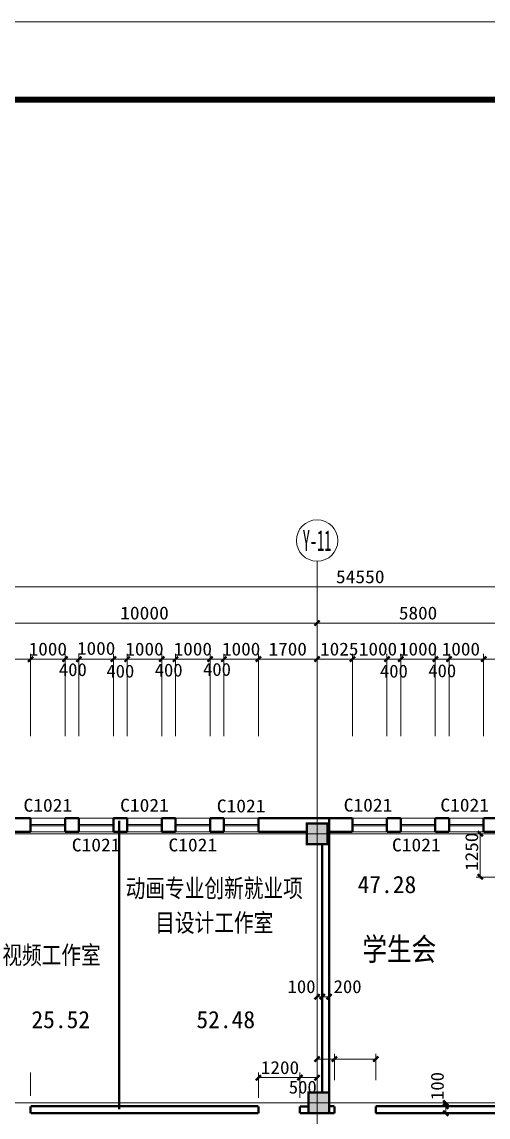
# Model space of a CAD drawing. Extents: x -307567 to 704339, y -10277 to 165507.
# Drawn here: x 391005 to 404509, y 133767 to 165506 of the extents above; entities that cross this region are included whole.
import ezdxf
from ezdxf.enums import TextEntityAlignment as Align

# ---------------------------------------------------------------- set-up
doc = ezdxf.new("R2010")
doc.units = 0
doc.header["$MEASUREMENT"] = 0
doc.layers.add('AXIS', color=7, linetype='CONTINUOUS', lineweight=5)
doc.layers.add('wode', color=250, linetype='CONTINUOUS', lineweight=0)
doc.layers.add('中文', color=4, linetype='CONTINUOUS')
doc.styles.get("Standard").update_dxf_attribs({"font": 'txt', "height": 3})

msp = doc.modelspace()

# ---------------------------------------------------------------- linework, layer by layer
at = {"layer": 'AXIS', "color": 0}
msp.add_lwpolyline([(453024.20771, 165506.44355), (322764.10005, 165506.44355), (322764.10005, -10277.09273), (453024.20771, -10277.09273)], close=True, dxfattribs=at)
at = {"layer": 'AXIS', "color": 0, "const_width": 180.29081}
msp.add_lwpolyline([(450770.57263, 163252.80847), (325017.73513, 163252.80847), (325017.73513, -8023.45765), (450770.57263, -8023.45765)], close=True, dxfattribs=at)
at = {"layer": 'wode', "color": 0}
for p, q in [((399555.47801, 149876.95515), (399555.47801, 147033.90906)), ((367305.63926, 149133.8894), (421855.3421, 149133.8894)), ((389555.5158, 148083.89465), (399555.47801, 148083.89465)), ((399555.47801, 148083.89465), (405405.44876, 148083.89465)), ((389555.5158, 147039.5029), (391255.4951, 147039.5029)), ((391255.4951, 144809.5641), (391255.4951, 147189.50215)), ((391255.4951, 147039.5029), (392255.5023, 147039.5029)), ((392255.5023, 144809.5641), (392255.5023, 147189.50215)), ((392255.5023, 147039.5029), (392655.51251, 147039.5029)), ((392655.51251, 144809.5641), (392655.51251, 147189.50215)), ((392655.51251, 147039.5029), (393655.4831, 147039.5029)), ((393655.4831, 144809.5641), (393655.4831, 147189.50215)), ((393655.4831, 147039.5029), (394055.4933, 147039.5029)), ((394055.4933, 144809.5641), (394055.4933, 147189.50215)), ((394055.4933, 147039.5029), (395055.50051, 147039.5029)), ((395055.50051, 144809.5641), (395055.50051, 147189.50215)), ((395055.50051, 147039.5029), (395455.4741, 147039.5029)), ((395455.4741, 144809.5641), (395455.4741, 147189.50215)), ((395455.4741, 147039.5029), (396455.4813, 147039.5029)), ((396455.4813, 144809.5641), (396455.4813, 147189.50215)), ((396455.4813, 147039.5029), (396855.49151, 147039.5029)), ((396855.49151, 144809.5641), (396855.49151, 147189.50215)), ((396855.49151, 147039.5029), (397855.4621, 147039.5029)), ((397855.4621, 144809.5641), (397855.4621, 147189.50215)), ((397855.4621, 147039.5029), (399555.47801, 147039.5029)), ((399555.47801, 145299.28638), (399555.47801, 147189.50215)), ((399555.47801, 147039.5029), (400580.46068, 147039.5029)), ((399555.47801, 147033.90906), (399555.47801, 95170.03874)), ((400580.46068, 144809.5641), (400580.46068, 147189.50215)), ((400580.46068, 147039.5029), (401580.46789, 147039.5029)), ((401580.46789, 144809.5641), (401580.46789, 147189.50215)), ((401580.46789, 147039.5029), (401980.44147, 147039.5029)), ((401980.44147, 144809.5641), (401980.44147, 147189.50215)), ((401980.44147, 147039.5029), (402980.44868, 147039.5029)), ((402980.44868, 144809.5641), (402980.44868, 147189.50215)), ((402980.44868, 147039.5029), (403380.45889, 147039.5029)), ((403380.45889, 144809.5641), (403380.45889, 147189.50215)), ((403380.45889, 147039.5029), (404380.42947, 147039.5029)), ((404380.42947, 144809.5641), (404380.42947, 147189.50215)), ((404380.42947, 147039.5029), (405405.44876, 147039.5029)), ((391255.4951, 142429.91902), (392255.5023, 142429.91902)), ((391255.4951, 142248.66382), (392255.5023, 142248.66382)), ((391255.4951, 142211.16401), (392255.5023, 142211.16401)), ((392655.51251, 142429.91902), (393655.4831, 142429.91902)), ((392655.51251, 142248.66382), (393655.4831, 142248.66382)), ((392655.51251, 142211.16401), (393655.4831, 142211.16401)), ((394055.4933, 142429.91902), (395055.50051, 142429.91902)), ((394055.4933, 142248.66382), (395055.50051, 142248.66382)), ((394055.4933, 142211.16401), (395055.50051, 142211.16401)), ((395455.4741, 142429.91902), (396455.4813, 142429.91902)), ((395455.4741, 142248.66382), (396455.4813, 142248.66382)), ((395455.4741, 142211.16401), (396455.4813, 142211.16401)), ((396855.49151, 142429.91902), (397855.4621, 142429.91902)), ((396855.49151, 142248.66382), (397855.4621, 142248.66382)), ((396855.49151, 142211.16401), (397855.4621, 142211.16401)), ((400580.46068, 142429.91902), (401580.46789, 142429.91902)), ((400580.46068, 142248.66382), (401580.46789, 142248.66382)), ((400580.46068, 142211.16401), (401580.46789, 142211.16401)), ((401980.44147, 142429.91902), (402980.44868, 142429.91902)), ((401980.44147, 142248.66382), (402980.44868, 142248.66382)), ((401980.44147, 142211.16401), (402980.44868, 142211.16401)), ((403380.45889, 142429.91902), (404380.42947, 142429.91902)), ((403380.45889, 142248.66382), (404380.42947, 142248.66382)), ((403380.45889, 142211.16401), (404380.42947, 142211.16401)), ((436594.37973, 141979.92127), (362086.13411, 141979.92127)), ((372587.18024, 141979.92127), (400445.84221, 141979.92127)), ((372875.71639, 141979.92127), (405655.4231, 141979.92127)), ((391255.4951, 142029.91797), (392255.5023, 142029.91797)), ((392655.51251, 142029.91797), (393655.4831, 142029.91797)), ((394055.4933, 142029.91797), (395055.50051, 142029.91797)), ((395455.4741, 142029.91797), (396455.4813, 142029.91797)), ((396855.49151, 142029.91797), (397855.4621, 142029.91797)), ((398184.57422, 141979.92127), (398941.16224, 141979.92127)), ((400580.46068, 142029.91797), (401580.46789, 142029.91797)), ((401980.44147, 142029.91797), (402980.44868, 142029.91797)), ((403380.45889, 142029.91797), (404380.42947, 142029.91797)), ((404280.89384, 140679.92472), (404280.89384, 141979.92127)), ((404163.19423, 140723.52191), (405193.19396, 140723.52191)), ((399555.47801, 137106.58443), (399555.47801, 138318.97461)), ((399705.47726, 137106.58443), (399705.47726, 138318.97461)), ((399905.46405, 137106.58443), (399905.46405, 138318.97461)), ((399555.47801, 137256.58368), (399705.47726, 137256.58368)), ((399705.47726, 137256.58368), (399905.46405, 137256.58368)), ((400055.4633, 135599.25859), (400055.4633, 134833.18576)), ((401255.4573, 135599.25859), (401255.4573, 134833.18576)), ((399555.47801, 135449.25934), (400055.4633, 135449.25934)), ((400055.4633, 135449.25934), (401255.4573, 135449.25934)), ((391254.17674, 135059.76849), (391254.17674, 134384.33241)), ((397857.2199, 135060.22625), (397857.2199, 134329.4102)), ((397857.2199, 135060.22625), (397857.2199, 134329.4102)), ((397857.2199, 134910.227), (399555.47801, 134910.227)), ((397857.2199, 134910.227), (399555.47801, 134910.227)), ((399057.2139, 135060.22625), (399057.2139, 134329.4102)), ((399057.2139, 134910.227), (399155.4678, 134910.227)), ((436594.37973, 134179.96027), (362086.13411, 134179.96027)), ((403134.62271, 134179.96027), (404057.3598, 134179.96027)), ((403134.62271, 134079.95772), (404057.3598, 134079.95772)), ((403284.62196, 134079.95772), (403284.62196, 134179.96027)), ((403284.62196, 133879.96177), (403284.62196, 134079.95772)), ((403134.62271, 133879.96177), (404057.3598, 133879.96177))]:
    msp.add_line(p, q, dxfattribs=at)
at = {"layer": 'wode', "color": 0, "const_width": 67.49966}
for points in [[(399480.47839, 148008.89503), (399630.47764, 148158.89428)], [(391180.49547, 146964.50328), (391330.49472, 147114.50253)], [(392180.50268, 146964.50328), (392330.50193, 147114.50253)], [(392580.51289, 146964.50328), (392730.51214, 147114.50253)], [(393580.48347, 146964.50328), (393730.48272, 147114.50253)], [(393980.49368, 146964.50328), (394130.49293, 147114.50253)], [(394980.50089, 146964.50328), (395130.50014, 147114.50253)], [(395380.47447, 146964.50328), (395530.47372, 147114.50253)], [(396380.48168, 146964.50328), (396530.48093, 147114.50253)], [(396780.49189, 146964.50328), (396930.49114, 147114.50253)], [(397780.46247, 146964.50328), (397930.46172, 147114.50253)], [(399480.47839, 146964.50328), (399630.47764, 147114.50253)], [(400505.46105, 146964.50328), (400655.4603, 147114.50253)], [(401505.46826, 146964.50328), (401655.46751, 147114.50253)], [(401905.44185, 146964.50328), (402055.4411, 147114.50253)], [(402905.44905, 146964.50328), (403055.4483, 147114.50253)], [(403305.45926, 146964.50328), (403455.45851, 147114.50253)], [(404305.42985, 146964.50328), (404455.4291, 147114.50253)], [(389307.0063, 142429.92817), (391255.4951, 142429.91902)], [(391255.4951, 142029.91797), (391255.4951, 142429.91902)], [(392255.5023, 142429.91902), (392655.51251, 142429.91902)], [(392255.5023, 142029.91797), (392255.5023, 142429.91902)], [(392655.51251, 142029.91797), (392655.51251, 142429.91902)], [(393655.4831, 142429.91902), (394055.4933, 142429.91902)], [(393655.4831, 142029.91797), (393655.4831, 142429.91902)], [(393819.45976, 135205.44112), (393819.45976, 142355.40842)], [(394055.4933, 142029.91797), (394055.4933, 142429.91902)], [(395055.50051, 142429.91902), (395455.4741, 142429.91902)], [(395055.50051, 142029.91797), (395055.50051, 142429.91902)], [(395455.4741, 142029.91797), (395455.4741, 142429.91902)], [(396455.4813, 142429.91902), (396855.49151, 142429.91902)], [(396455.4813, 142029.91797), (396455.4813, 142429.91902)], [(396855.49151, 142029.91797), (396855.49151, 142429.91902)], [(399555.47801, 142429.91902), (397855.4621, 142429.91902)], [(397855.4621, 142029.91797), (397855.4621, 142429.91902)], [(399255.47951, 142279.91977), (399255.47951, 141679.92277), (399855.47651, 141679.92277), (399855.47651, 142279.91977), (399255.47951, 142279.91977), (399255.47951, 141679.92277)], [(399555.47801, 142429.91902), (400580.46068, 142429.91902)], [(399905.46405, 142429.91902), (399905.46405, 133879.96177)], [(400580.46068, 142029.91797), (400580.46068, 142429.91902)], [(401580.46789, 142429.91902), (401980.44147, 142429.91902)], [(401580.46789, 142029.91797), (401580.46789, 142429.91902)], [(401980.44147, 142029.91797), (401980.44147, 142429.91902)], [(402980.44868, 142429.91902), (403380.45889, 142429.91902)], [(402980.44868, 142029.91797), (402980.44868, 142429.91902)], [(403380.45889, 142029.91797), (403380.45889, 142429.91902)], [(405855.44651, 142429.91902), (404380.42947, 142429.91902)], [(404380.42947, 142029.91797), (404380.42947, 142429.91902)], [(389855.5143, 142029.92712), (391255.4951, 142029.91797)], [(392255.5023, 142029.91797), (392655.51251, 142029.91797)], [(393655.4831, 142029.91797), (394055.4933, 142029.91797)], [(395055.50051, 142029.91797), (395455.4741, 142029.91797)], [(396455.4813, 142029.91797), (396855.49151, 142029.91797)], [(399255.47951, 142029.92712), (397855.4621, 142029.91797)], [(399905.46405, 142029.91797), (400580.46068, 142029.91797)], [(401580.46789, 142029.91797), (401980.44147, 142029.91797)], [(402980.44868, 142029.91797), (403380.45889, 142029.91797)], [(404205.89421, 142054.92089), (404355.89346, 141904.92164)], [(405105.45026, 142029.91797), (404380.42947, 142029.91797)], [(399705.47726, 141679.92277), (399705.47726, 134479.95877)], [(393819.45976, 133988.93468), (393819.45976, 141138.90198)], [(404205.89421, 140804.92104), (404355.89346, 140654.92179)], [(399480.47839, 137181.58405), (399630.47764, 137331.5833)], [(399630.47764, 137181.58405), (399780.47689, 137331.5833)], [(399830.46443, 137181.58405), (399980.46368, 137331.5833)], [(399480.47839, 135374.25972), (399630.47764, 135524.25897)], [(399980.46368, 135374.25972), (400130.46293, 135524.25897)], [(401180.45768, 135374.25972), (401330.45693, 135524.25897)], [(397782.22028, 134835.22738), (397932.21953, 134985.22663)], [(397782.22028, 134835.22738), (397932.21953, 134985.22663)], [(398982.21428, 134835.22738), (399132.21353, 134985.22663)], [(399480.47839, 134835.22738), (399630.47764, 134985.22663)], [(399306.45582, 134479.95877), (399306.45582, 133879.96177), (399906.45282, 133879.96177), (399906.45282, 134479.95877), (399306.45582, 134479.95877), (399306.45582, 133879.96177)], [(403209.62234, 134254.95989), (403359.62159, 134104.96064)], [(391254.17674, 134079.60982), (391254.17674, 133879.96177)], [(391254.17674, 134079.60982), (397857.2199, 134079.44502)], [(391254.17674, 134079.60982), (397857.2199, 134079.44502)], [(391254.17674, 134079.51826), (397857.2199, 134079.31685)], [(391254.17674, 134079.51826), (397857.2199, 134079.31685)], [(397857.2199, 134079.43587), (397857.2199, 133879.96177)], [(397857.2199, 134079.43587), (397857.2199, 133879.96177)], [(399057.2139, 134079.39925), (399057.2139, 133879.96177)], [(399057.2139, 134079.39925), (399305.46705, 134079.39925)], [(399057.2139, 134079.26192), (399305.46705, 134079.25276)], [(399905.46405, 134079.95772), (400055.4633, 134079.95772)], [(400055.4633, 133879.96177), (400055.4633, 134079.95772)], [(401255.4573, 134079.95772), (405055.4261, 134079.95772)], [(401255.4573, 133879.96177), (401255.4573, 134079.95772)], [(403209.62234, 134154.95734), (403359.62159, 134004.95809)], [(403209.62234, 133954.96139), (403359.62159, 133804.96214)], [(391254.17674, 133879.96177), (397857.2199, 133879.96177)], [(391254.17674, 133879.96177), (397857.2199, 133879.96177)], [(391254.17674, 133879.96177), (397857.2199, 133879.96177)], [(391254.17674, 133879.96177), (397857.2199, 133879.96177)], [(399057.2139, 133879.96177), (400055.4633, 133879.96177)], [(399457.22411, 133879.96177), (399905.46405, 133879.96177)], [(399457.22411, 133879.96177), (399905.46405, 133879.96177)], [(401255.4573, 133879.96177), (405655.4231, 133879.96177)]]:
    msp.add_lwpolyline(points, dxfattribs=at)
at = {"layer": 'wode', "color": 0}
msp.add_circle((399555.47801, 150476.92468), 599.997, dxfattribs=at)
for points in [[(399255.47951, 142279.91977), (399855.47651, 142279.91977), (399255.47951, 141679.92277), (399855.47651, 141679.92277)], [(399306.45582, 134479.95877), (399906.45282, 134479.95877), (399306.45582, 133879.96177), (399906.45282, 133879.96177)]]:
    msp.add_solid(points, dxfattribs=at)

# ---------------------------------------------------------------- texts
for s, height, width, p, p2 in [('Y-11', 599.997, 0.462504, (399139.20812, 150176.92618), (399971.71128, 150176.92618)), ('54550', 374.998125, 0.835547, (400100.4704, 149238.89071), (401510.44871, 149238.89071)), ('10000', 374.998125, 1.025471, (393850.48945, 148188.89596), (395260.50437, 148188.89596)), ('5800', 374.998125, 0.887988, (401925.47349, 148188.89596), (403035.45329, 148188.89596)), ('1000', 374.998125, 1.044692, (391200.52711, 147144.50421), (392310.50691, 147144.50421)), ('1000', 374.998125, 1.044692, (392600.5079, 147164.49923), (393710.48771, 147164.49923)), ('1000', 374.998125, 1.044727, (394000.4887, 147144.50421), (395110.50512, 147144.50421)), ('1000', 374.998125, 1.044692, (395400.50611, 147144.50421), (396510.48591, 147144.50421)), ('1000', 374.998125, 1.044692, (396800.4869, 147144.50421), (397910.46671, 147144.50421)), ('1700', 374.998125, 0.986654, (398150.48015, 147144.50421), (399260.45996, 147144.50421)), ('1025', 374.998125, 0.934755, (399642.96537, 147144.50421), (400752.98179, 147144.50421)), ('1000', 374.998125, 1.044692, (400765.46952, 147144.50421), (401875.44932, 147144.50421)), ('1000', 374.998125, 1.044692, (401925.47349, 147144.50421), (403035.45329, 147144.50421)), ('1000', 374.998125, 1.044692, (403165.45752, 147144.50421), (404275.43732, 147144.50421)), ('400', 374.998125, 0.925698, (392075.51053, 146547.81225), (392885.49183, 146547.81225)), ('400', 374.998125, 0.925698, (393450.51586, 146504.50802), (394260.49716, 146504.50802)), ('400', 374.998125, 0.925698, (394850.49665, 146534.50055), (395660.47796, 146534.50055)), ('400', 374.998125, 0.925739, (396250.47745, 146554.50472), (397060.49537, 146554.50472)), ('400', 374.998125, 0.925698, (401375.46403, 146504.50802), (402185.44533, 146504.50802)), ('400', 374.998125, 0.925739, (402775.44482, 146514.50553), (403585.46274, 146514.50553)), ('C1021', 374.998125, 0.980859, (391050.52786, 142617.41808), (392460.50616, 142617.41808)), ('C1021', 374.998125, 0.980885, (393850.48945, 142617.41808), (395260.50437, 142617.41808)), ('C1021', 374.998125, 0.980859, (396650.48765, 142597.41391), (398060.46596, 142597.41391)), ('C1021', 374.998125, 0.980859, (400325.46928, 142622.41683), (401735.44758, 142622.41683)), ('C1021', 374.998125, 0.980859, (403125.46749, 142622.41683), (404535.44579, 142622.41683)), ('C1021', 374.998125, 0.980859, (392450.50865, 141467.42078), (393860.48696, 141467.42078)), ('C1021', 374.998125, 0.980859, (395250.50686, 141467.42078), (396660.48516, 141467.42078)), ('C1021', 374.998125, 0.980885, (401725.45007, 141467.42078), (403135.46499, 141467.42078)), ('100', 374.998125, 1.07998, (398700.48961, 137361.58498), (399510.47091, 137361.58498)), ('200', 374.998125, 0.925698, (400034.47952, 137361.58498), (400844.46082, 137361.58498)), ('1200', 374.998125, 0.986654, (397925.66438, 135015.22831), (399035.64419, 135015.22831)), ('1200', 374.998125, 0.986654, (397925.66438, 135015.22831), (399035.64419, 135015.22831)), ('500', 374.998125, 0.925739, (398735.46258, 134447.68659), (399545.4805, 134447.68659))]:
    msp.add_text(s, height=height, dxfattribs=dict(at, width=width)).set_placement(p, p2, align=Align.FIT)
for s, width, p, p2 in [('1250', 0.93474, (404220.87217, 140900.92276), (404220.87217, 142010.92087)), ('100', 1.079993, (403224.63691, 134263.95948), (403224.63691, 135073.94994))]:
    msp.add_text(s, height=374.998125, rotation=90, dxfattribs=dict(at, width=width)).set_placement(p, p2, align=Align.FIT)
at = {"layer": '中文'}
for s, insert, char_height, width, attachment_point in [('{\\Ftxt,stf:宋体|c134;\\C0;动画专业创新就业项目设计工作室}', (396576.55759, 140679.43263), 600, 5154.2841453, 2), ('47.28', (400727.43899, 140758.63939), 500, 2494.2228559, 1), ('{\\Ftxt,stf:宋体|c134;\\C0;学生会}', (400868.25641, 138982.45871), 750, 6371.5894668, 1), ('{\\Ftxt,stf:宋体|c134;\\C0;视频工作室}', (390437.67415, 138742.03421), 600, 6371.5894668, 1), ('25.52', (391279.92343, 136843.30489), 500, 2545.1271903, 1), ('52.48', (396058.97011, 136843.30489), 500, 2545.1271903, 1)]:
    msp.add_mtext(s, dxfattribs=dict(at, insert=insert, char_height=char_height, width=width, attachment_point=attachment_point))

doc.saveas('drawing.dxf')
